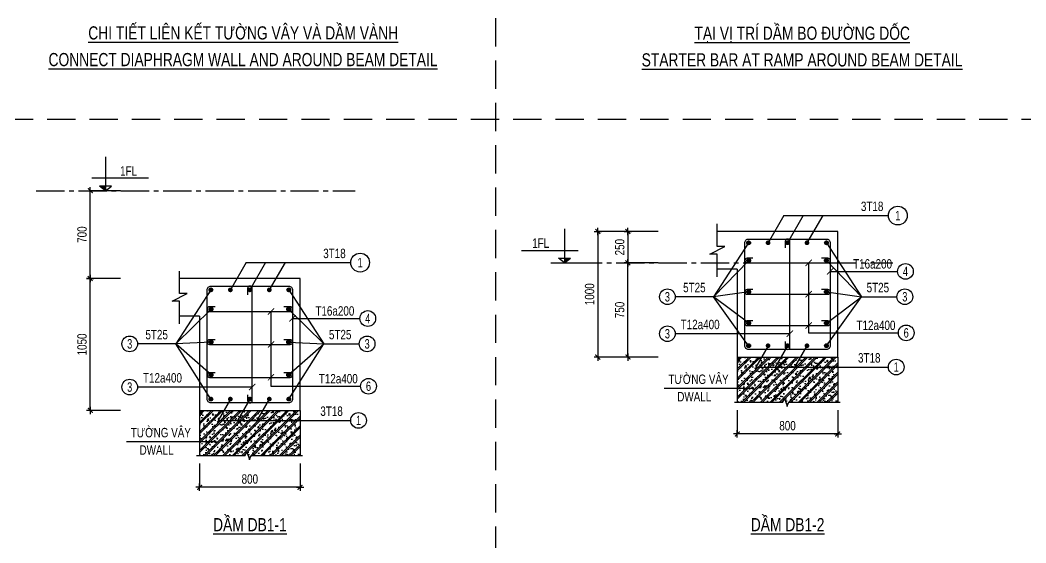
# Model space of a CAD drawing. Header units: millimetres. Extents: x 4107542 to 4204956, y -64070 to 3933.
# Drawn here: x 4126645 to 4158693, y -29941 to -13285 of the extents above; entities that cross this region are included whole.
import ezdxf
from ezdxf.enums import TextEntityAlignment as Align

# ---------------------------------------------------------------- set-up
doc = ezdxf.new("R2010")
doc.units = ezdxf.units.MM
doc.header["$LTSCALE"] = 1200
doc.linetypes.add('CENTER2', pattern=[1.125, 0.75, -0.125, 0.125, -0.125])
doc.linetypes.add('HIDDEN', pattern=[0.375, 0.25, -0.125])
for name, color, linetype in [('CDC.01.AXIS', 160, 'CENTER2'), ('CDC.02.DIM', 1, 'Continuous'), ('CDC.03.BORDER', 3, 'Continuous'), ('CDC.04.HIDDEN', 8, 'HIDDEN'), ('CDC.05.STEEL', 4, 'Continuous'), ('CDC.06.TEXT', 2, 'Continuous'), ('CDC.10.HATCH', 251, 'Continuous'), ('CDC.14.STEELNUM', 2, 'Continuous')]:
    doc.layers.add(name, color=color, linetype=linetype)
doc.styles.add('1', font='arial.ttf', dxfattribs={"width": 0.75})
doc.styles.add('Arial', font='arial.ttf', dxfattribs={"height": 480})
doc.styles.add('SMTEXT', font='arial.ttf', dxfattribs={"width": 0.75})
doc.dimstyles.new('120X4', dxfattribs={"dimscale": 120, "dimtxt": 2.5, "dimasz": 0.008, "dimexe": 0, "dimexo": 0, "dimgap": 0.9, "dimtad": 1, "dimdec": 0, "dimlfac": 0.25, "dimzin": 13, "dimdsep": 46, "dimtxsty": '1', "dimblk1": 'CHEO', "dimblk2": 'CHEO', "dimsah": 1, "dimcen": 0, "dimclrd": 256, "dimclre": 256, "dimclrt": 3, "dimadec": 0, "dimazin": 0, "dimtfac": 1, "dimtdec": 0, "dimtix": 1, "dimtmove": 2, "dimatfit": 3, "dimldrblk": 'CHEO', "dimfxl": 8, "dimfxlon": 1, "dimtolj": 1, "dimtzin": 13, "dimarcsym": 0})
doc.dimstyles.new('BSV1-100', dxfattribs={"dimtxt": 300, "dimasz": 250, "dimexe": 200, "dimexo": 0, "dimgap": 108, "dimtad": 1, "dimdec": 0, "dimdsep": 46, "dimtxsty": 'SMTEXT', "dimblk": 'ARCHTICK', "dimcen": 100, "dimdle": 250, "dimclrd": 256, "dimclre": 256, "dimclrt": 2, "dimadec": 0, "dimazin": 0, "dimtfac": 1, "dimtdec": 0, "dimtix": 1, "dimtmove": 2, "dimatfit": 3, "dimfxl": 720, "dimfxlon": 1, "dimtolj": 1, "dimtzin": 0, "dimarcsym": 0})

# ---------------------------------------------------------------- blocks, each defined once
blk = doc.blocks.new('_ArchTick')
at = {"color": 0, "linetype": 'ByBlock', "const_width": 0.15}
blk.add_lwpolyline([(-0.5, -0.5), (0.5, 0.5)], dxfattribs=at)
blk = doc.blocks.new('CHEO')
at = {"layer": 'CDC.02.DIM'}
for points in [[(0, 120.96), (0, -120.96)], [(-120.96, 0), (120.96, 0)]]:
    blk.add_lwpolyline(points, dxfattribs=at)
at = {"layer": 'CDC.02.DIM', "const_width": 40}
blk.add_lwpolyline([(80.48, 80.35), (-80.4, -80.52)], dxfattribs=at)
blk = doc.blocks.new('*D33')
at = {"layer": 'CDC.02.DIM', "lineweight": -2, "transparency": 16777216}
for p, q in [((4132365, -27412), (4132365, -28169)), ((4135565, -27412), (4135565, -28169)), ((4135564, -28169), (4132366, -28169))]:
    blk.add_line(p, q, dxfattribs=at)
at = {"layer": 'Defpoints', "color": 0, "transparency": 16777216}
for p in [(4132365, -27412), (4135565, -27412), (4132365, -28169)]:
    blk.add_point(p, dxfattribs=at)
at = {"layer": 'CDC.02.DIM', "lineweight": -2, "transparency": 16777216, "xscale": 0.96, "yscale": 0.96, "zscale": 0.96, "rotation": 180}
blk.add_blockref('CHEO', (4132365, -28169), dxfattribs=at)
at = {"layer": 'CDC.02.DIM', "lineweight": -2, "transparency": 16777216, "xscale": 0.96, "yscale": 0.96, "zscale": 0.96}
blk.add_blockref('CHEO', (4135565, -28169), dxfattribs=at)
at = {"layer": 'CDC.02.DIM', "color": 3, "transparency": 16777216, "insert": (4133965, -27908), "char_height": 300, "attachment_point": 5, "style": '1'}
blk.add_mtext('\\A1;800', dxfattribs=at)
blk = doc.blocks.new('*D34')
at = {"layer": 'CDC.02.DIM', "lineweight": -2, "transparency": 16777216}
for p, q in [((4129840, -21519), (4128880, -21519)), ((4128880, -25718), (4128880, -21520)), ((4129840, -25719), (4128880, -25719))]:
    blk.add_line(p, q, dxfattribs=at)
at = {"layer": 'Defpoints', "color": 0, "transparency": 16777216}
for p in [(4128880, -21519), (4131037, -21519), (4131037, -25719)]:
    blk.add_point(p, dxfattribs=at)
at = {"layer": 'CDC.02.DIM', "lineweight": -2, "transparency": 16777216, "xscale": 0.96, "yscale": 0.96, "zscale": 0.96}
for p, rotation in [((4128880, -21519), 90), ((4128880, -25719), 270)]:
    blk.add_blockref('CHEO', p, dxfattribs=dict(at, rotation=rotation))
at = {"layer": 'CDC.02.DIM', "color": 3, "transparency": 16777216, "insert": (4128619, -23619), "char_height": 300, "attachment_point": 5, "rotation": 90, "style": '1'}
blk.add_mtext('\\A1;1050', dxfattribs=at)
blk = doc.blocks.new('*D43')
at = {"layer": 'CDC.02.DIM', "lineweight": -2, "transparency": 16777216}
for p, q in [((4129840, -18719), (4128880, -18719)), ((4128880, -21518), (4128880, -18720)), ((4129840, -21519), (4128880, -21519))]:
    blk.add_line(p, q, dxfattribs=at)
at = {"layer": 'Defpoints', "color": 0, "transparency": 16777216}
for p in [(4128880, -18719), (4130846, -18719), (4131037, -21519)]:
    blk.add_point(p, dxfattribs=at)
at = {"layer": 'CDC.02.DIM', "lineweight": -2, "transparency": 16777216, "xscale": 0.96, "yscale": 0.96, "zscale": 0.96}
for p, rotation in [((4128880, -18719), 90), ((4128880, -21519), 270)]:
    blk.add_blockref('CHEO', p, dxfattribs=dict(at, rotation=rotation))
at = {"layer": 'CDC.02.DIM', "color": 3, "transparency": 16777216, "insert": (4128619, -20119), "char_height": 300, "attachment_point": 5, "rotation": 90, "style": '1'}
blk.add_mtext('\\A1;700', dxfattribs=at)
blk = doc.blocks.new('*D50')
at = {"layer": 'CDC.02.DIM', "lineweight": -2, "transparency": 16777216}
for p, q in [((4149498, -25712), (4149498, -26469)), ((4152698, -25712), (4152698, -26469)), ((4152697, -26469), (4149499, -26469))]:
    blk.add_line(p, q, dxfattribs=at)
at = {"layer": 'Defpoints', "color": 0, "transparency": 16777216}
for p in [(4149498, -25712), (4152698, -25712), (4149498, -26469)]:
    blk.add_point(p, dxfattribs=at)
at = {"layer": 'CDC.02.DIM', "lineweight": -2, "transparency": 16777216, "xscale": 0.96, "yscale": 0.96, "zscale": 0.96, "rotation": 180}
blk.add_blockref('CHEO', (4149498, -26469), dxfattribs=at)
at = {"layer": 'CDC.02.DIM', "lineweight": -2, "transparency": 16777216, "xscale": 0.96, "yscale": 0.96, "zscale": 0.96}
blk.add_blockref('CHEO', (4152698, -26469), dxfattribs=at)
at = {"layer": 'CDC.02.DIM', "color": 3, "transparency": 16777216, "insert": (4151098, -26208), "char_height": 300, "attachment_point": 5, "style": '1'}
blk.add_mtext('\\A1;800', dxfattribs=at)
blk = doc.blocks.new('*D51')
at = {"layer": 'CDC.02.DIM', "lineweight": -2, "transparency": 16777216}
for p, q in [((4146973, -21019), (4146013, -21019)), ((4146013, -24018), (4146013, -21020)), ((4146973, -24019), (4146013, -24019))]:
    blk.add_line(p, q, dxfattribs=at)
at = {"layer": 'Defpoints', "color": 0, "transparency": 16777216}
for p in [(4146013, -21019), (4148170, -21019), (4148170, -24019)]:
    blk.add_point(p, dxfattribs=at)
at = {"layer": 'CDC.02.DIM', "lineweight": -2, "transparency": 16777216, "xscale": 0.96, "yscale": 0.96, "zscale": 0.96}
for p, rotation in [((4146013, -21019), 90), ((4146013, -24019), 270)]:
    blk.add_blockref('CHEO', p, dxfattribs=dict(at, rotation=rotation))
at = {"layer": 'CDC.02.DIM', "color": 3, "transparency": 16777216, "insert": (4145752, -22519), "char_height": 300, "attachment_point": 5, "rotation": 90, "style": '1'}
blk.add_mtext('\\A1;750', dxfattribs=at)
blk = doc.blocks.new('*D52')
at = {"layer": 'CDC.02.DIM', "lineweight": -2, "transparency": 16777216}
for p, q in [((4146973, -20019), (4146013, -20019)), ((4146013, -20020), (4146013, -21018)), ((4146973, -21019), (4146013, -21019))]:
    blk.add_line(p, q, dxfattribs=at)
at = {"layer": 'Defpoints', "color": 0, "transparency": 16777216}
for p in [(4148170, -20019), (4146013, -21019), (4147979, -21019)]:
    blk.add_point(p, dxfattribs=at)
at = {"layer": 'CDC.02.DIM', "lineweight": -2, "transparency": 16777216, "xscale": 0.96, "yscale": 0.96, "zscale": 0.96}
for p, rotation in [((4146013, -20019), 90), ((4146013, -21019), 270)]:
    blk.add_blockref('CHEO', p, dxfattribs=dict(at, rotation=rotation))
at = {"layer": 'CDC.02.DIM', "color": 3, "transparency": 16777216, "insert": (4145752, -20519), "char_height": 300, "attachment_point": 5, "rotation": 90, "style": '1'}
blk.add_mtext('\\A1;250', dxfattribs=at)
blk = doc.blocks.new('*D49')
at = {"layer": 'CDC.02.DIM', "lineweight": -2, "transparency": 16777216}
for p, q in [((4146013, -20019), (4145053, -20019)), ((4145053, -20020), (4145053, -24018)), ((4146013, -24019), (4145053, -24019))]:
    blk.add_line(p, q, dxfattribs=at)
at = {"layer": 'Defpoints', "color": 0, "transparency": 16777216}
for p in [(4148170, -20019), (4145053, -24019), (4148170, -24019)]:
    blk.add_point(p, dxfattribs=at)
at = {"layer": 'CDC.02.DIM', "lineweight": -2, "transparency": 16777216, "xscale": 0.96, "yscale": 0.96, "zscale": 0.96}
for p, rotation in [((4145053, -20019), 90), ((4145053, -24019), 270)]:
    blk.add_blockref('CHEO', p, dxfattribs=dict(at, rotation=rotation))
at = {"layer": 'CDC.02.DIM', "color": 3, "transparency": 16777216, "insert": (4144792, -22019), "char_height": 300, "attachment_point": 5, "rotation": 90, "style": '1'}
blk.add_mtext('\\A1;1000', dxfattribs=at)

msp = doc.modelspace()

# ---------------------------------------------------------------- hatches: boundary and pattern name
at = {"layer": 'CDC.02.DIM'}
for points in [[(4129169.8, -18572.8), (4129365.2, -18572.8), (4129365.2, -18719.2)], [(4144187.8, -20872.8), (4143992.5, -20872.8), (4143992.5, -21019.2)]]:
    msp.add_hatch(color=256, dxfattribs=at).paths.add_polyline_path(points)
at = {"layer": 'CDC.10.HATCH'}
h = msp.add_hatch(dxfattribs=at)
h.set_pattern_fill('BT-01', color=256, scale=50, style=0, pattern_type=2)
h.set_pattern_definition([(50, (2854576.1, 1077867.16), (358.63009, -31.37607), [37.5, -412.5]), (355, (2854576.1, 1077867.16), (-69.37567, 376.09607), [30, -330]), (100.4514, (2854605.98, 1077864.55), (289.25469, 344.71977), [31.870095, -350.571056]), (46.1842, (2854576.1, 1077967.16), (533.62052, -82.75951), [56.25, -618.75]), (96.6356, (2854620.56, 1077960.26), (467.33135, 487.05894), [47.80514, -525.8565]), (351.1842, (2854576.1, 1077967.16), (467.33097, 487.0593), [45, -495]), (21, (2854626.1, 1077942.16), (298.453526, -201.309445), [37.5, -412.5]), (326, (2854626.1, 1077942.16), (121.657666, 362.57502), [30, -330]), (71.4514, (2854650.96, 1077925.4), (420.111314, 161.26525), [31.870095, -350.571056]), (37.5, (2854576.09, 1077867.16), (6.079928, 166.446927), [0, -326, 0, -335, 0, -331.25]), (7.5, (2854576.1, 1077867.16), (131.534769, 197.205856), [0, -191, 0, -318.5, 0, -126.25]), (327.5, (2854464.59, 1077867.16), (266.911218, -11.277436), [0, -125, 0, -390, 0, -517.5]), (317.5, (2854414.6, 1077867.16), (291.593085, 50.05249), [0, -162.5, 0, -259, 0, -367.5]), (45, (2854576.1, 1077867.16), (-150.26019, 150.26019), []), (45, (2854576.1, 1077928.4), (-150.26019, 150.26019), [])])
h.paths.add_polyline_path([(4152698.3, -24339.4), (4149498.3, -24339.4), (4149498.3, -25238.1), (4149980.1, -25238.1, -1), (4150021.7, -25238.1, -1), (4149980.1, -25238.1), (4149498.3, -25238.1), (4149498.3, -25460.4), (4150950.2, -25460.4), (4151001.6, -25341.9), (4151087.7, -25578.8), (4151139.2, -25460.4), (4152698.3, -25460.4)])
h.paths.add_polyline_path([(4149650.4, -24019.2), (4149498.3, -24019.2), (4149498.3, -24282.8)])
h.paths.add_polyline_path([(4150090.4, -24019.2), (4149650.4, -24019.2), (4149498.3, -24282.8), (4149498.3, -24339.4), (4149905.6, -24339.4)])
h.paths.add_polyline_path([(4150498.4, -24019.2), (4150090.4, -24019.2), (4149905.6, -24339.4), (4150313.6, -24339.4)])
h.paths.add_polyline_path([(4150906.4, -24019.2), (4150498.4, -24019.2), (4150313.6, -24339.4), (4150721.6, -24339.4)])
h.paths.add_polyline_path([(4151314.4, -24019.2), (4151013.8, -24019.2), (4150906.4, -24019.2), (4150721.6, -24339.4), (4151129.6, -24339.4)])
h.paths.add_polyline_path([(4151722.4, -24019.2), (4151314.4, -24019.2), (4151129.6, -24339.4), (4151537.6, -24339.4)])
h.paths.add_polyline_path([(4152130.4, -24019.2), (4151722.4, -24019.2), (4151537.6, -24339.4), (4151945.6, -24339.4)])
h.paths.add_polyline_path([(4152698.3, -24019.2), (4152130.4, -24019.2), (4151945.6, -24339.4), (4152698.3, -24339.4)])
h = msp.add_hatch(dxfattribs=at)
h.set_pattern_fill('BT-01', color=256, scale=50, style=0, pattern_type=2)
h.set_pattern_definition([(50, (2837442.96, 1076167.16), (358.63009, -31.37607), [37.5, -412.5]), (355, (2837442.96, 1076167.16), (-69.37567, 376.09607), [30, -330]), (100.4514, (2837472.85, 1076164.55), (289.25469, 344.71977), [31.870095, -350.571056]), (46.1842, (2837442.96, 1076267.16), (533.62052, -82.75951), [56.25, -618.75]), (96.6356, (2837487.43, 1076260.26), (467.33135, 487.05894), [47.80514, -525.8565]), (351.1842, (2837442.96, 1076267.16), (467.33097, 487.0593), [45, -495]), (21, (2837492.96, 1076242.16), (298.453526, -201.309445), [37.5, -412.5]), (326, (2837492.96, 1076242.16), (121.657666, 362.57502), [30, -330]), (71.4514, (2837517.83, 1076225.4), (420.111314, 161.26525), [31.870095, -350.571056]), (37.5, (2837442.96, 1076167.16), (6.079928, 166.446927), [0, -326, 0, -335, 0, -331.25]), (7.5, (2837442.96, 1076167.16), (131.534769, 197.205856), [0, -191, 0, -318.5, 0, -126.25]), (327.5, (2837331.46, 1076167.16), (266.911218, -11.277436), [0, -125, 0, -390, 0, -517.5]), (317.5, (2837281.46, 1076167.16), (291.593085, 50.05249), [0, -162.5, 0, -259, 0, -367.5]), (45, (2837442.96, 1076167.16), (-150.26019, 150.26019), []), (45, (2837442.96, 1076228.4), (-150.26019, 150.26019), [])])
h.paths.add_polyline_path([(4135565.1, -26039.4), (4132365.1, -26039.4), (4132365.1, -26938.1), (4132846.9, -26938.1, -1), (4132888.6, -26938.1, -1), (4132846.9, -26938.1), (4132365.1, -26938.1), (4132365.1, -27160.4), (4133817, -27160.4), (4133868.4, -27041.9), (4133954.6, -27278.8), (4134006, -27160.4), (4135565.1, -27160.4)])
h.paths.add_polyline_path([(4132517.3, -25719.2), (4132365.1, -25719.2), (4132365.1, -25982.8)])
h.paths.add_polyline_path([(4132957.3, -25719.2), (4132517.3, -25719.2), (4132365.1, -25982.8), (4132365.1, -26039.4), (4132772.4, -26039.4)])
h.paths.add_polyline_path([(4133365.3, -25719.2), (4132957.3, -25719.2), (4132772.4, -26039.4), (4133180.4, -26039.4)])
h.paths.add_polyline_path([(4133773.3, -25719.2), (4133365.3, -25719.2), (4133180.4, -26039.4), (4133588.4, -26039.4)])
h.paths.add_polyline_path([(4134181.3, -25719.2), (4133880.7, -25719.2), (4133773.3, -25719.2), (4133588.4, -26039.4), (4133996.4, -26039.4)])
h.paths.add_polyline_path([(4134589.3, -25719.2), (4134181.3, -25719.2), (4133996.4, -26039.4), (4134404.4, -26039.4)])
h.paths.add_polyline_path([(4134997.3, -25719.2), (4134589.3, -25719.2), (4134404.4, -26039.4), (4134812.4, -26039.4)])
h.paths.add_polyline_path([(4135565.1, -25719.2), (4134997.3, -25719.2), (4134812.4, -26039.4), (4135565.1, -26039.4)])

# ---------------------------------------------------------------- linework, layer by layer
at = {"layer": 'CDC.01.AXIS'}
for p, q in [((4127156.6, -18719.2), (4137324.5, -18719.2)), ((4144289.8, -21019.2), (4154457.6, -21019.2))]:
    msp.add_line(p, q, dxfattribs=at)
at = {"layer": 'CDC.02.DIM'}
for p, q in [((4129365.2, -17635.6), (4129365.2, -18719.2)), ((4130736.3, -18321.7), (4128927.5, -18321.7)), ((4129365.2, -18719.2), (4129169.8, -18572.8)), ((4129560.5, -18572.8), (4129169.8, -18572.8)), ((4129365.2, -18719.2), (4129560.5, -18572.8)), ((4129802.8, -18719.2), (4128927.5, -18719.2)), ((4150978.9, -19512.2), (4150478.3, -20379.2)), ((4150978.9, -19512.2), (4154311.8, -19512.2)), ((4151598.8, -19512.2), (4151098.3, -20379.2)), ((4152218.8, -19512.2), (4151718.3, -20379.2)), ((4143992.5, -19935.6), (4143992.5, -21019.2)), ((4142621.3, -20621.7), (4144430.1, -20621.7)), ((4133845.7, -21012.2), (4133345.2, -21879.2)), ((4133845.7, -21012.2), (4137178.7, -21012.2)), ((4134465.7, -21012.2), (4133965.1, -21879.2)), ((4135085.7, -21012.2), (4134585.1, -21879.2)), ((4143554.8, -21019.2), (4144430.1, -21019.2)), ((4143992.5, -21019.2), (4143797.1, -20872.8)), ((4143797.1, -20872.8), (4144187.8, -20872.8)), ((4143992.5, -21019.2), (4144187.8, -20872.8)), ((4151769.3, -21019.2), (4151769.3, -23249.5)), ((4152454.8, -21291.9), (4154602.7, -21291.9)), ((4134636.2, -22569.2), (4134636.2, -24949.5)), ((4135321.7, -22791.9), (4137469.6, -22791.9)), ((4151769.3, -23249.5), (4154629.3, -23249.5)), ((4150478.3, -23659.2), (4150085.6, -24339.4)), ((4151098.3, -23659.2), (4150705.6, -24339.4)), ((4151718.3, -23659.2), (4151325.6, -24339.4)), ((4150085.6, -24339.4), (4154311.8, -24339.4)), ((4134636.2, -24949.5), (4137496.2, -24949.5)), ((4150000.9, -25020.6), (4147170.3, -25020.6)), ((4133345.2, -25359.2), (4132952.5, -26039.4)), ((4133965.2, -25359.2), (4133572.4, -26039.4)), ((4134585.1, -25359.2), (4134192.4, -26039.4)), ((4132952.5, -26039.4), (4137178.7, -26039.4)), ((4132867.8, -26720.6), (4130037.1, -26720.6))]:
    msp.add_line(p, q, dxfattribs=at)
for points in [[(4148860.5, -21459.2), (4148860.5, -20739.2), (4148620.5, -20739.2), (4149100.5, -20499.2), (4148860.5, -20499.2), (4148860.5, -19779.2)], [(4131727.4, -22959.2), (4131727.4, -22239.2), (4131487.4, -22239.2), (4131967.4, -21999.2), (4131727.4, -21999.2), (4131727.4, -21279.2)], [(4149403.8, -25460.4), (4150950.2, -25460.4), (4151001.6, -25341.9), (4151087.7, -25578.8), (4151139.2, -25460.4), (4152776.7, -25460.4)], [(4132270.6, -27160.4), (4133817, -27160.4), (4133868.4, -27041.9), (4133954.6, -27278.8), (4134006, -27160.4), (4135643.5, -27160.4)]]:
    msp.add_lwpolyline(points, dxfattribs=at)
at = {"layer": 'CDC.02.DIM', "const_width": 41.7}
for points in [[(4150021.7, -25020.6, -1), (4149980.1, -25020.6, -1)], [(4132888.6, -26720.6, -1), (4132846.9, -26720.6, -1)]]:
    msp.add_lwpolyline(points, format="xyb", close=True, dxfattribs=at)
at = {"layer": 'CDC.03.BORDER'}
for p, q in [((4149498.3, -20019.2), (4148860.5, -20019.2)), ((4149498.3, -21219.2), (4148860.5, -21219.2)), ((4132365.1, -21519.2), (4131727.4, -21519.2)), ((4132365.1, -22719.2), (4131727.4, -22719.2)), ((4149498.3, -24019.2), (4149498.3, -25460.4)), ((4152698.3, -24019.2), (4152698.3, -25460.4)), ((4132365.1, -25719.2), (4132365.1, -27160.4)), ((4135565.1, -25719.2), (4135565.1, -27160.4))]:
    msp.add_line(p, q, dxfattribs=at)
for points in [[(4151013.8, -24019.2), (4152698.3, -24019.2), (4152698.3, -20019.2), (4149498.3, -20019.2)], [(4149498.3, -21219.2), (4149498.3, -24019.2), (4151013.8, -24019.2)], [(4133880.7, -25719.2), (4135565.1, -25719.2), (4135565.1, -21519.2), (4132365.1, -21519.2)], [(4132365.1, -22719.2), (4132365.1, -25719.2), (4133880.7, -25719.2)]]:
    msp.add_lwpolyline(points, dxfattribs=at)
at = {"layer": 'CDC.04.HIDDEN', "ltscale": 3}
for p, q in [((4141808.5, -64070.2), (4141808.5, 3933.3)), ((4193207.9, -16450.6), (4107542.2, -16450.6))]:
    msp.add_line(p, q, dxfattribs=at)
at = {"layer": 'CDC.05.STEEL'}
for points in [[(4152458.3, -20379.2), (4152458.3, -23659.2, -0.4142136), (4152338.3, -23779.2), (4149858.3, -23779.2, -0.4142136), (4149738.3, -23659.2), (4149738.3, -20379.2, -0.4142136), (4149858.3, -20259.2), (4152338.3, -20259.2, -0.4142136)], [(4135325.1, -21879.2), (4135325.1, -25359.2, -0.4142136), (4135205.1, -25479.2), (4132725.1, -25479.2, -0.4142136), (4132605.1, -25359.2), (4132605.1, -21879.2, -0.4142136), (4132725.1, -21759.2), (4135205.1, -21759.2, -0.4142136)]]:
    msp.add_lwpolyline(points, format="xyb", close=True, dxfattribs=at)
at = {"layer": 'CDC.05.STEEL', "const_width": 75}
for points in [[(4149831.8, -20405.8, -1), (4149884.8, -20352.7, -1)], [(4150451.8, -20405.8, -1), (4150504.8, -20352.7, -1)], [(4151071.8, -20405.8, -1), (4151124.8, -20352.7, -1)], [(4151691.8, -20405.8, -1), (4151744.8, -20352.7, -1)], [(4152364.8, -20405.8, 1), (4152311.8, -20352.7, 1)], [(4149834.7, -20967.8, -1), (4149887.7, -20914.7, -1)], [(4152367.7, -20967.8, 1), (4152314.7, -20914.7, 1)], [(4132698.6, -21905.8, -1), (4132751.7, -21852.7, -1)], [(4133318.6, -21905.8, -1), (4133371.7, -21852.7, -1)], [(4133938.6, -21905.8, -1), (4133991.7, -21852.7, -1)], [(4134558.6, -21905.8, -1), (4134611.7, -21852.7, -1)], [(4135231.7, -21905.8, 1), (4135178.6, -21852.7, 1)], [(4149834.7, -21967.8, -1), (4149887.7, -21914.7, -1)], [(4152367.7, -21967.8, 1), (4152314.7, -21914.7, 1)], [(4132701.5, -22517.8, -1), (4132754.6, -22464.7, -1)], [(4135234.6, -22517.8, 1), (4135181.5, -22464.7, 1)], [(4149834.7, -22967.8, -1), (4149887.7, -22914.7, -1)], [(4152367.7, -22967.8, 1), (4152314.7, -22914.7, 1)], [(4132701.5, -23567.8, -1), (4132754.6, -23514.7, -1)], [(4135234.6, -23567.8, 1), (4135181.5, -23514.7, 1)], [(4149831.8, -23632.7, 1), (4149884.8, -23685.8, 1)], [(4150451.8, -23685.8, -1), (4150504.8, -23632.7, -1)], [(4151071.8, -23685.8, -1), (4151124.8, -23632.7, -1)], [(4151691.8, -23685.8, -1), (4151744.8, -23632.7, -1)], [(4152364.8, -23632.7, -1), (4152311.8, -23685.8, -1)], [(4132701.5, -24617.8, -1), (4132754.6, -24564.7, -1)], [(4135234.6, -24617.8, 1), (4135181.5, -24564.7, 1)], [(4132698.6, -25332.7, 1), (4132751.7, -25385.8, 1)], [(4133318.6, -25385.8, -1), (4133371.7, -25332.7, -1)], [(4133938.6, -25385.8, -1), (4133991.7, -25332.7, -1)], [(4134558.6, -25385.8, -1), (4134611.7, -25332.7, -1)], [(4135231.7, -25332.7, -1), (4135178.6, -25385.8, -1)]]:
    msp.add_lwpolyline(points, format="xyb", close=True, dxfattribs=at)
at = {"layer": 'CDC.05.STEEL'}
for points in [[(4151023.3, -23526), (4151023.3, -23704.2, 1), (4151173.3, -23704.2), (4151173.3, -20334.2, 1), (4151023.3, -20334.2), (4151023.3, -20540.8)], [(4149991, -20869.2), (4149812.7, -20869.2, 1), (4149812.7, -21019.2), (4152386.2, -21019.2, 1), (4152386.2, -20869.2), (4152179.7, -20869.2)], [(4133890.1, -25226), (4133890.1, -25404.2, 1), (4134040.1, -25404.2), (4134040.1, -21834.2, 1), (4133890.1, -21834.2), (4133890.1, -22040.8)], [(4149991, -21869.2), (4149812.7, -21869.2, 1), (4149812.7, -22019.2), (4152386.2, -22019.2, 1), (4152386.2, -21869.2), (4152179.7, -21869.2)], [(4132857.8, -22419.2), (4132679.6, -22419.2, 1), (4132679.6, -22569.2), (4135253.1, -22569.2, 1), (4135253.1, -22419.2), (4135046.5, -22419.2)], [(4149991, -22869.2), (4149812.7, -22869.2, 1), (4149812.7, -23019.2), (4152386.2, -23019.2, 1), (4152386.2, -22869.2), (4152179.7, -22869.2)], [(4132857.8, -23469.2), (4132679.6, -23469.2, 1), (4132679.6, -23619.2), (4135253.1, -23619.2, 1), (4135253.1, -23469.2), (4135046.5, -23469.2)], [(4132857.8, -24519.2), (4132679.6, -24519.2, 1), (4132679.6, -24669.2), (4135253.1, -24669.2, 1), (4135253.1, -24519.2), (4135046.5, -24519.2)]]:
    msp.add_lwpolyline(points, format="xyb", dxfattribs=at)
at = {"layer": 'CDC.14.STEELNUM'}
for centre, radius in [((4154611.8, -19512.2), 300), ((4137478.7, -21012.2), 300), ((4154856.2, -21291.9), 250), ((4147270.1, -22099.2), 250), ((4154836.3, -22099.2), 250), ((4137723.1, -22791.9), 250), ((4147270.1, -23276.2), 250), ((4154879.3, -23249.5), 250), ((4130137, -23599.2), 250), ((4137703.2, -23599.2), 250), ((4154561.8, -24339.4), 250), ((4130137, -24976.2), 250), ((4137746.2, -24949.5), 250), ((4137428.7, -26039.4), 250)]:
    msp.add_circle(centre, radius, dxfattribs=at)

# ---------------------------------------------------------------- block references
at = {"layer": 'CDC.02.DIM', "xscale": 200, "yscale": 200, "zscale": 200}
for p in [(4151772.7, -21015.9), (4152458.1, -21288.5), (4151772.7, -22015.9), (4134639.5, -22565.9), (4135325, -22788.5), (4151772.7, -23015.9), (4134639.5, -23615.9), (4134639.5, -24665.9)]:
    msp.add_blockref('_ArchTick', p, dxfattribs=at)

# ---------------------------------------------------------------- texts
at = {"layer": 'CDC.06.TEXT', "style": 'SMTEXT', "width": 0.75}
for s, p in [('%%UCHI TIẾT LIÊN KẾT TƯỜNG VÂY VÀ DẦM VÀNH', (4133753.7, -13902.2)), ('%%UTẠI VỊ TRÍ DẦM BO ĐƯỜNG DỐC', (4151566.3, -13911.6)), ('%%UCONNECT DIAPHRAGM WALL AND AROUND BEAM DETAIL', (4133747.7, -14752.2)), ('%%USTARTER BAR AT RAMP AROUND BEAM DETAIL', (4151560.4, -14761.6)), ('%%UDẦM DB1-1', (4133967.9, -29570.4)), ('%%UDẦM DB1-2', (4151101.1, -29570.4))]:
    msp.add_text(s, height=420, dxfattribs=at).set_placement(p, align=Align.CENTER)
for rotation, p in [(0, (4129831.4, -18241)), (360, (4142961.6, -20541))]:
    msp.add_text('1FL', height=300, rotation=rotation, dxfattribs=at).set_placement(p)
for s, p in [('3T18', (4153794.3, -19217.7)), ('3T18', (4136661.2, -20717.7)), ('T16a200', (4153807.7, -21051)), ('5T25', (4148130, -21804.7)), ('5T25', (4153976.5, -21804.7)), ('T16a200', (4136674.6, -22551)), ('T12a400', (4148314.5, -22981.7)), ('T12a400', (4153916.1, -23008.6)), ('5T25', (4130996.9, -23304.7)), ('5T25', (4136843.3, -23304.7)), ('3T18', (4153701.9, -24044.9)), ('T12a400', (4131181.4, -24681.7)), ('T12a400', (4136783, -24708.6)), ('TƯỜNG VÂY', (4148262.1, -24689.2)), ('DWALL', (4148126, -25282)), ('3T18', (4136568.8, -25744.9)), ('TƯỜNG VÂY', (4131129, -26389.2)), ('DWALL', (4130992.9, -26982))]:
    msp.add_text(s, height=300, dxfattribs=at).set_placement(p, align=Align.MIDDLE)
at = {"layer": 'CDC.14.STEELNUM', "style": 'Arial', "width": 0.7}
for s, p in [('1', (4154611.8, -19512.2)), ('1', (4137478.7, -21012.2)), ('4', (4154855.6, -21291.9)), ('3', (4147270.1, -22099.2)), ('3', (4154836.3, -22099.2)), ('4', (4137722.5, -22791.9)), ('3', (4147270.1, -23276.2)), ('6', (4154879.3, -23249.5)), ('3', (4130137, -23599.2)), ('3', (4137703.2, -23599.2)), ('1', (4154561.8, -24339.4)), ('3', (4130137, -24976.2)), ('6', (4137746.2, -24949.5)), ('1', (4137428.7, -26039.4))]:
    msp.add_text(s, height=300, dxfattribs=at).set_placement(p, align=Align.MIDDLE_CENTER)

# ---------------------------------------------------------------- dimensions: what is measured, and where the dimension line sits
at = {"layer": 'CDC.02.DIM'}
for base, p1, p2, picture, middle in [((4128879.8, -18719.2), (4131037.3, -21519.2), (4130845.6, -18719.2), '*D43', (4128618.6, -20119.2)), ((4145052.9, -24019.2), (4148170.4, -20019.2), (4148170.4, -24019.2), '*D49', (4144791.8, -22019.2)), ((4146012.9, -21019.2), (4148170.4, -20019.2), (4147978.7, -21019.2), '*D52', (4145751.8, -20519.2)), ((4146012.9, -21019.2), (4148170.4, -24019.2), (4148170.4, -21019.2), '*D51', (4145751.8, -22519.2)), ((4128879.8, -21519.2), (4131037.3, -25719.2), (4131037.3, -21519.2), '*D34', (4128618.6, -23619.2))]:
    dim = msp.add_linear_dim(base=base, p1=p1, p2=p2, angle=270, dimstyle='120X4', dxfattribs=at)
    dim.commit()
    dim.dimension.update_dxf_attribs({"geometry": picture, "text_midpoint": middle})
for base, p1, p2, picture, middle in [((4149498.3, -26469), (4152698.3, -25711.8), (4149498.3, -25711.8), '*D50', (4151098.3, -26207.8)), ((4132365.1, -28169), (4135565.1, -27411.8), (4132365.1, -27411.8), '*D33', (4133965.1, -27907.8))]:
    dim = msp.add_linear_dim(base=base, p1=p1, p2=p2, dimstyle='120X4', dxfattribs=at)
    dim.commit()
    dim.dimension.update_dxf_attribs({"geometry": picture, "text_midpoint": middle})

# ---------------------------------------------------------------- leaders
for points, dimstyle, override in [([(4149858.3, -20379.2), (4148740.8, -22099.2), (4147520.1, -22099.2)], '120X4', {"dimasz": 1, "dimgap": 0.9, "dimtad": 0, "dimldrblk": 'DotBlank'}), ([(4152338.3, -20379.2), (4153455.7, -22099.2), (4154586.3, -22099.2)], '120X4', {"dimasz": 1, "dimgap": 0.9, "dimtad": 0, "dimldrblk": 'DotBlank'}), ([(4149861.2, -20941.3), (4148740.8, -22099.2), (4147520.1, -22099.2)], '120X4', {"dimasz": 1, "dimgap": 0.9, "dimtad": 0, "dimldrblk": 'DotBlank'}), ([(4152335.4, -20941.3), (4153455.7, -22099.2), (4154586.3, -22099.2)], '120X4', {"dimasz": 1, "dimgap": 0.9, "dimtad": 0, "dimldrblk": 'DotBlank'}), ([(4132725.1, -21879.2), (4131607.7, -23599.2), (4130387, -23599.2)], '120X4', {"dimasz": 1, "dimgap": 0.9, "dimtad": 0, "dimldrblk": 'DotBlank'}), ([(4135205.1, -21879.2), (4136322.6, -23599.2), (4137453.2, -23599.2)], '120X4', {"dimasz": 1, "dimgap": 0.9, "dimtad": 0, "dimldrblk": 'DotBlank'}), ([(4149861.2, -21941.3), (4148740.8, -22099.2), (4147520.1, -22099.2)], '120X4', {"dimasz": 1, "dimgap": 0.9, "dimtad": 0, "dimldrblk": 'DotBlank'}), ([(4149861.2, -22941.3), (4148740.8, -22099.2), (4147520.1, -22099.2)], '120X4', {"dimasz": 1, "dimgap": 0.9, "dimtad": 0, "dimldrblk": 'DotBlank'}), ([(4149858.3, -23659.2), (4148740.8, -22099.2), (4147520.1, -22099.2)], '120X4', {"dimasz": 1, "dimgap": 0.9, "dimtad": 0, "dimldrblk": 'DotBlank'}), ([(4152335.4, -21941.3), (4153455.7, -22099.2), (4154586.3, -22099.2)], '120X4', {"dimasz": 1, "dimgap": 0.9, "dimtad": 0, "dimldrblk": 'DotBlank'}), ([(4152335.4, -22941.3), (4153455.7, -22099.2), (4154586.3, -22099.2)], '120X4', {"dimasz": 1, "dimgap": 0.9, "dimtad": 0, "dimldrblk": 'DotBlank'}), ([(4152338.3, -23659.2), (4153455.7, -22099.2), (4154586.3, -22099.2)], '120X4', {"dimasz": 1, "dimgap": 0.9, "dimtad": 0, "dimldrblk": 'DotBlank'}), ([(4132728.1, -22491.3), (4131607.7, -23599.2), (4130387, -23599.2)], '120X4', {"dimasz": 1, "dimgap": 0.9, "dimtad": 0, "dimldrblk": 'DotBlank'}), ([(4135202.2, -22491.3), (4136322.6, -23599.2), (4137453.2, -23599.2)], '120X4', {"dimasz": 1, "dimgap": 0.9, "dimtad": 0, "dimldrblk": 'DotBlank'}), ([(4151173.3, -23276.2), (4147520.1, -23276.2)], 'BSV1-100', {"dimasz": 200, "dimgap": 108, "dimtad": 0, "dimldrblk": 'ArchTick'}), ([(4132728.1, -23541.3), (4131607.7, -23599.2), (4130387, -23599.2)], '120X4', {"dimasz": 1, "dimgap": 0.9, "dimtad": 0, "dimldrblk": 'DotBlank'}), ([(4132728.1, -24591.3), (4131607.7, -23599.2), (4130387, -23599.2)], '120X4', {"dimasz": 1, "dimgap": 0.9, "dimtad": 0, "dimldrblk": 'DotBlank'}), ([(4132725.1, -25359.2), (4131607.7, -23599.2), (4130387, -23599.2)], '120X4', {"dimasz": 1, "dimgap": 0.9, "dimtad": 0, "dimldrblk": 'DotBlank'}), ([(4135202.2, -23541.3), (4136322.6, -23599.2), (4137453.2, -23599.2)], '120X4', {"dimasz": 1, "dimgap": 0.9, "dimtad": 0, "dimldrblk": 'DotBlank'}), ([(4135202.2, -24591.3), (4136322.6, -23599.2), (4137453.2, -23599.2)], '120X4', {"dimasz": 1, "dimgap": 0.9, "dimtad": 0, "dimldrblk": 'DotBlank'}), ([(4135205.1, -25359.2), (4136322.6, -23599.2), (4137453.2, -23599.2)], '120X4', {"dimasz": 1, "dimgap": 0.9, "dimtad": 0, "dimldrblk": 'DotBlank'}), ([(4134040.1, -24976.2), (4130387, -24976.2)], 'BSV1-100', {"dimasz": 200, "dimgap": 108, "dimtad": 0, "dimldrblk": 'ArchTick'})]:
    msp.add_leader(points, dimstyle=dimstyle, override=override, dxfattribs=at)

doc.saveas('drawing.dxf')
